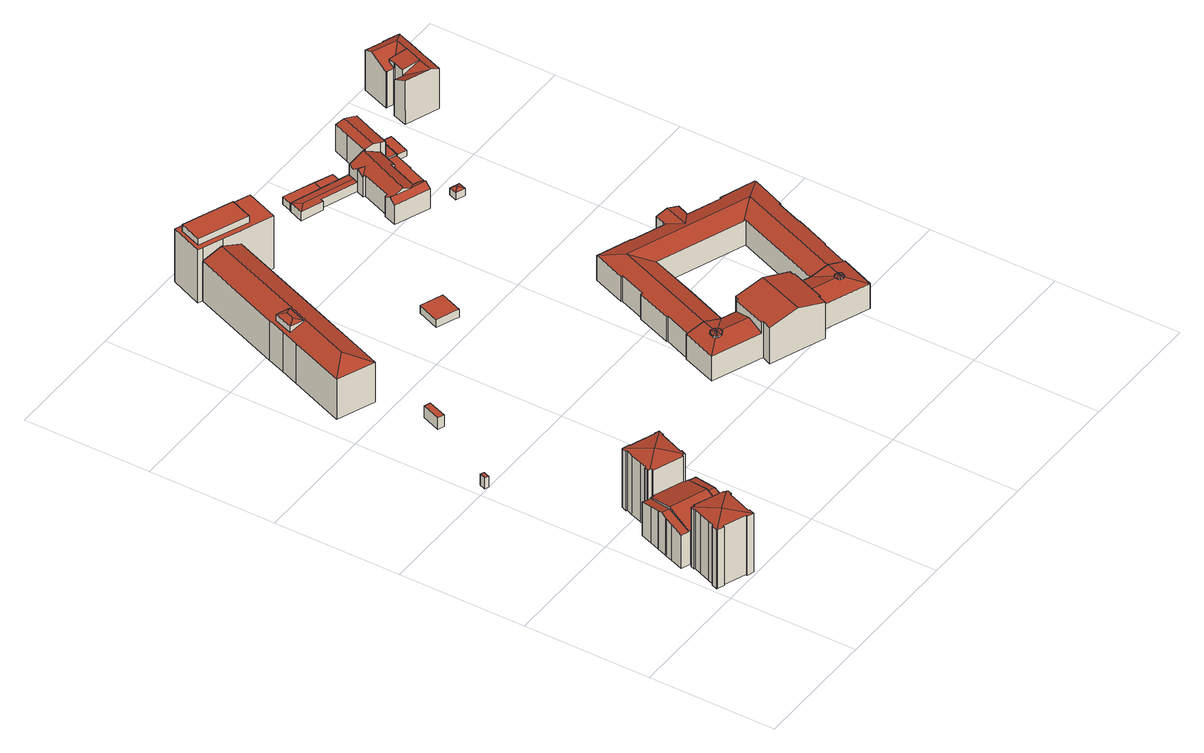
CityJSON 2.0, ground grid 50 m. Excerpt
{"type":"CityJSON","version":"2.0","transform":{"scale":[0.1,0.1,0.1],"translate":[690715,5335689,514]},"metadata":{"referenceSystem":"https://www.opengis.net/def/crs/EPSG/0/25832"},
"CityObjects":{
"building1":{"type":"Building","attributes":{"name":"Propyläen","Gemeindeschluessel":"09162000","HoeheDach":"542.910","HoeheGrund":"515.890","Methode":"2000","NiedrigsteTraufeDesGebaeudes":"530.305","Geometrietyp2DReferenz":"3000","function":"31001_9998","roofType":"3100","measuredHeight":27.02,"storeysAboveGround":2},"geometry":[{"type":"MultiSurface","lod":"2","boundaries":[[[0,1,2,3]],[[4,5,6,7]],[[8,9,10,11]],[[12,13,9,8,14,15,16]],[[17,12,16,18,19,20,21,22,23,24]],[[25,10,9,13,26]],[[27,28,29,30,5,4]],[[31,32,33,34]],[[35,36,37,38]],[[39,40,41,42]],[[43,44,45,46]],[[29,47,48,49,50,51,30]],[[52,53,54,55,56,57,58,59,60,61,62]],[[63,18,16,15]],[[64,65,32,31]],[[66,67,68,69]],[[62,70,71,72,73,74,68,67,75,76]],[[77,78,79,80]],[[81,82,40,39]],[[42,41,83,84]],[[85,43,46,86,87,77,80,88,89,90,91,63,15,14,8,11,92,93,94,95,96,97,98,99,100,101,102,103,104,105,106,107,108,109,110,111,64,31,34,112,113,114,66,69,115,116,117,118,119,120,121,122,123,124,35,38,125,126,127,128,0,3,129,130,131,132,133,28,27,4,7,134,135,136,81,39,42,84,137,138,139,140,141,142]],[[143,144,25,26,145]],[[69,68,74,115]],[[108,53,52,109]],[[137,146,147,138]],[[96,148,149,97]],[[50,150,79,78,151,152,45,44,153,51]],[[34,33,154,112]],[[84,83,146,137]],[[93,144,143,94]],[[103,58,57,104]],[[3,2,155,129]],[[80,79,150,88]],[[33,32,65,156,157,52,62,76,154]],[[62,61,158,159,160,161,70]],[[162,163,164,165,166,37,36]],[[138,147,167,139]],[[19,48,47,20]],[[21,20,47,29,28,133,132]],[[87,151,78,77]],[[109,52,157,110]],[[117,72,71,118]],[[145,26,13,12,17,168]],[[93,92,11,10,25,144]],[[95,94,143,145,168,148,96]],[[128,169,1,0]],[[107,54,53,108]],[[165,164,169,128,127,126]],[[131,22,21,132]],[[30,51,83,41,40,82,170,171,172,6,5]],[[46,45,152,86]],[[102,59,58,103]],[[161,160,173,174,122,121,120]],[[124,123,175,176,162,36,35]],[[101,60,59,102]],[[122,174,175,123]],[[163,177,155,2,1,169,164]],[[106,55,54,107]],[[136,170,82,81]],[[177,23,22,131,130,129,155]],[[140,178,179,141]],[[105,56,55,106]],[[110,157,156,111]],[[43,85,142,180,153,44]],[[89,88,150,50,49,90]],[[111,156,65,64]],[[7,6,172,134]],[[61,60,101,100,99,158]],[[139,167,178,140]],[[86,152,151,87]],[[173,160,159,181]],[[125,166,165,126]],[[115,74,73,116]],[[116,73,72,117]],[[134,172,171,135]],[[19,18,63,91,90,49,48]],[[38,37,166,125]],[[99,98,97,149,181,159,158]],[[141,179,180,142]],[[176,24,23,177,163,162]],[[114,75,67,66]],[[135,171,170,136]],[[51,153,180,179,178,167,147,146,83]],[[104,57,56,105]],[[175,174,173,181,149,148,168,17,24,176]],[[70,161,120,119,118,71]],[[154,76,75,114,113,112]]],"semantics":{"surfaces":[{"type":"WallSurface"},{"type":"RoofSurface"},{"type":"GroundSurface"}],"values":[0,0,0,0,1,1,0,0,0,0,0,1,1,0,0,0,1,0,0,0,2,1,0,0,0,0,1,0,0,0,0,0,0,1,1,1,0,0,0,0,0,0,0,0,0,0,0,0,0,1,0,0,0,0,0,0,1,0,0,0,0,0,0,0,0,0,0,0,0,0,0,0,0,0,0,0,0,0,0,0,0,0,1,0,1,0,0]}}]},
"building2":{"type":"Building","attributes":{"Gemeindeschluessel":"09162000","HoeheDach":"520.998","HoeheGrund":"516.109","Methode":"2000","NiedrigsteTraufeDesGebaeudes":"520.820","Geometrietyp2DReferenz":"3000","function":"51009_1610","roofType":"1000","measuredHeight":4.89},"geometry":[{"type":"MultiSurface","lod":"2","boundaries":[[[182,183,184,185]],[[182,185,186,187]],[[186,188,189,187]],[[185,184,188,186]],[[187,189,183,182]],[[189,188,184,183]]],"semantics":{"surfaces":[{"type":"WallSurface"},{"type":"GroundSurface"},{"type":"RoofSurface"}],"values":[0,1,0,0,0,2]}}]},
"building3":{"type":"Building","attributes":{"Gemeindeschluessel":"09162000","HoeheDach":"521.030","HoeheGrund":"516.129","Methode":"2000","NiedrigsteTraufeDesGebaeudes":"521.030","Geometrietyp2DReferenz":"3000","function":"51009_1610","roofType":"1000","measuredHeight":4.9},"geometry":[{"type":"MultiSurface","lod":"2","boundaries":[[[190,191,192,193]],[[194,195,196,197]],[[196,195,192,191]],[[193,192,195,194]],[[190,193,194,197]],[[197,196,191,190]]],"semantics":{"surfaces":[{"type":"WallSurface"},{"type":"RoofSurface"},{"type":"GroundSurface"}],"values":[0,0,1,0,2,0]}}]},
"building4":{"type":"Building","attributes":{"name":"Museum der Geologischen Staatssammlung, Geologisches Museum München","Gemeindeschluessel":"09162000","HoeheDach":"536.370","HoeheGrund":"515.289","Methode":"2000","NiedrigsteTraufeDesGebaeudes":"532.461","Geometrietyp2DReferenz":"3000","function":"31001_3000","roofType":"3100","measuredHeight":21.08,"storeysAboveGround":4},"geometry":[{"type":"MultiSurface","lod":"2","boundaries":[[[198,199,200,201]],[[202,203,204,205]],[[206,207,208,209,210,211,212,213,214]],[[215,216,201,217]],[[216,198,201]],[[203,218,219,220,221,204]],[[219,222,223,224,225,220]],[[226,210,209,227]],[[211,210,226,228,229,230]],[[231,206,202,205]],[[206,214,202]],[[216,232,199,198]],[[231,233,234,227,209,208,207,206]],[[214,213,212,211,230,223,222,219,218,203,202],[235,236,215,217]],[[199,232,200]],[[236,232,216,215]],[[217,201,200,235]],[[234,233,231,205,204,221,220,225,224,229,228,226,227]],[[235,200,232,236]],[[224,223,230,229]]],"semantics":{"surfaces":[{"type":"RoofSurface"},{"type":"WallSurface"},{"type":"GroundSurface"}],"values":[0,1,0,1,0,1,1,1,1,1,0,0,1,0,0,1,1,2,1,1]}}]},
"building5":{"type":"Building","attributes":{"Gemeindeschluessel":"09162000","HoeheDach":"519.123","HoeheGrund":"515.660","Methode":"1000","NiedrigsteTraufeDesGebaeudes":"519.123","Geometrietyp2DReferenz":"3000","function":"31001_2523","roofType":"1000","measuredHeight":3.46},"geometry":[{"type":"MultiSurface","lod":"2","boundaries":[[[237,238,239,240]],[[241,242,238,237]],[[243,240,239,244,245,246]],[[244,239,238,242,247,245]],[[246,245,247,248]],[[248,247,242,241]],[[246,248,241,237,240,243]]],"semantics":{"surfaces":[{"type":"WallSurface"},{"type":"RoofSurface"},{"type":"GroundSurface"}],"values":[0,0,0,1,0,0,2]}}]},
"building6":{"type":"Building","attributes":{"Gemeindeschluessel":"09162000","HoeheDach":"541.040","HoeheGrund":"515.289","Methode":"2000","NiedrigsteTraufeDesGebaeudes":"538.190","Geometrietyp2DReferenz":"3000","function":"31001_3020","roofType":"1000","measuredHeight":25.75,"storeysAboveGround":5},"geometry":[{"type":"MultiSurface","lod":"2","boundaries":[[[249,250,251,252]],[[253,254,250,249]],[[255,256,257,258]],[[259,260,261,262,258,257]],[[252,251,263,264]],[[265,266,227,226,229,255,258,262,261]],[[267,268,269,270,271,260,259,257,256],[249,252,264,253]],[[229,267,256,255]],[[261,260,271,265]],[[226,268,267,229]],[[263,251,250,254]],[[264,263,254,253]],[[227,266,265,271,270,269,268,226]]],"semantics":{"surfaces":[{"type":"WallSurface"},{"type":"GroundSurface"},{"type":"RoofSurface"}],"values":[0,0,0,0,0,1,2,0,0,0,2,0,0]}}]},
"building7":{"type":"Building","attributes":{"name":"Glyptothek","Gemeindeschluessel":"09162000","HoeheDach":"534.680","HoeheGrund":"516.068","Methode":"2000","NiedrigsteTraufeDesGebaeudes":"526.784","Geometrietyp2DReferenz":"3000","function":"31001_3000","roofType":"3100","measuredHeight":18.61,"storeysAboveGround":1},"geometry":[{"type":"MultiSurface","lod":"2","boundaries":[[[272,273,274,275,276,277]],[[278,279,280,281]],[[282,283,284,285]],[[286,287,288,289,290]],[[291,292,293,294]],[[295,296,297]],[[298,299,300,301]],[[286,297,287]],[[287,302,303,304,288]],[[305,306,292,291]],[[307,308,286,290]],[[302,297,296]],[[309,310,311,312,313,314,305,291,315]],[[292,297,293]],[[306,297,292]],[[316,317,318,319,320]],[[321,322,323,324,325]],[[326,327,279,278]],[[328,327,326,329,330]],[[309,331,332,333,334,310]],[[335,336,337,338,339,340]],[[341,342,343]],[[322,343,342]],[[297,308,293]],[[313,296,295,314]],[[311,344,345,304,303,312]],[[335,340,299,298]],[[346,342,341,347]],[[348,329,326,278,281,349,319,318]],[[350,351,352,353]],[[294,293,308,307]],[[354,301,300,348,318,317,355]],[[347,341,328,330]],[[322,342,346,356,323]],[[328,341,343]],[[277,276,333,332]],[[287,297,302]],[[357,285,284,358,345]],[[275,359,360,361,362,334,333,276]],[[363,357,345,344,362,361]],[[279,343,280]],[[321,343,322]],[[354,273,272,277,332,331,282,285,357,363,364,365,366,350,353,336,335,298,301]],[[280,321,325,349,281]],[[348,300,299,340,339,356,346,347,330,329]],[[366,367,351,350]],[[363,361,360,364]],[[316,352,351,367,368,359,275,274,355,317]],[[334,362,344,311,310]],[[314,295,306,305]],[[291,294,307,290,289,358,284,283,315]],[[336,353,352,316,320,337]],[[280,343,321]],[[328,343,327]],[[365,368,367,366]],[[297,286,308]],[[365,364,360,359,368]],[[349,325,324,338,337,320,319]],[[324,323,356,339,338]],[[302,296,313,312,303]],[[354,355,274,273]],[[288,304,345,358,289]],[[295,297,306]],[[327,343,279]],[[315,283,282,331,309]]],"semantics":{"surfaces":[{"type":"WallSurface"},{"type":"RoofSurface"},{"type":"GroundSurface"}],"values":[0,0,0,0,0,1,0,1,0,0,0,1,1,1,1,0,0,0,0,0,0,1,1,1,0,1,0,0,1,0,0,0,0,0,1,0,1,0,1,0,1,1,2,0,1,0,0,1,0,0,1,0,1,1,0,1,0,1,1,0,0,1,1,1,0]}}]},
"building8":{"type":"Building","attributes":{"Gemeindeschluessel":"09162000","HoeheDach":"528.850","HoeheGrund":"516.138","Methode":"2000","NiedrigsteTraufeDesGebaeudes":"526.683","Geometrietyp2DReferenz":"3000","function":"31001_3000","roofType":"3100","measuredHeight":12.71,"storeysAboveGround":1},"geometry":[{"type":"MultiSurface","lod":"2","boundaries":[[[369,370,345,357]],[[371,372,373,374,375,376,335,336,377,378,369,357,285,379,380,381,382,383,384,385,386,387,388,389,390,391,392,393,394,395,396]],[[285,357,345,358,284]],[[382,397,398,383]],[[399,389,388,400,401]],[[383,398,402,384]],[[403,404,396,395]],[[394,405,403,395]],[[406,405,394,393]],[[373,407,408,374]],[[381,409,397,382]],[[410,400,388,387]],[[372,411,407,373]],[[374,408,412,375]],[[391,390,413,414,415]],[[285,284,416,379]],[[389,399,413,390]],[[371,417,411,372]],[[340,418,412,408,407,411,417,419,420,421]],[[379,416,422,380]],[[421,420,423,424,337]],[[380,422,409,381]],[[425,406,393,392,426]],[[420,427,428,423]],[[336,335,340,421,337]],[[377,424,423,428,378]],[[386,429,410,387]],[[385,384,402,430,431]],[[404,419,417,371,396]],[[391,415,426,392]],[[358,427,430,402,398,397,409,422,416,284]],[[376,418,340,335]],[[432,414,413,399,401]],[[345,370,428,427,358]],[[385,431,429,386]],[[336,337,424,377]],[[375,412,418,376]],[[432,425,426,415,414]],[[420,419,404,403,405,406,425,432,401,400,410,429,431,430,427]],[[378,428,370,369]]],"semantics":{"surfaces":[{"type":"WallSurface"},{"type":"GroundSurface"},{"type":"RoofSurface"}],"values":[0,1,0,0,0,0,0,0,0,0,0,0,0,0,0,0,0,0,2,0,2,0,0,2,0,0,0,0,0,0,2,0,2,2,0,0,0,2,2,0]}}]},
"building9":{"type":"Building","attributes":{"Gemeindeschluessel":"09162000","HoeheDach":"518.259","HoeheGrund":"515.140","Methode":"1000","NiedrigsteTraufeDesGebaeudes":"518.259","Geometrietyp2DReferenz":"3000","function":"51009_1610","roofType":"1000","measuredHeight":3.12},"geometry":[{"type":"MultiSurface","lod":"2","boundaries":[[[433,434,435,436,437,438]],[[439,440,441,442,443,444]],[[440,439,434,433,438,441]],[[443,436,435,444]],[[438,437,436,443,442,441]],[[444,435,434,439]]],"semantics":{"surfaces":[{"type":"RoofSurface"},{"type":"GroundSurface"},{"type":"WallSurface"}],"values":[0,1,2,2,2,2]}}]},
"building10":{"type":"Building","attributes":{"Gemeindeschluessel":"09162000","HoeheDach":"519.023","HoeheGrund":"514.929","Methode":"1000","NiedrigsteTraufeDesGebaeudes":"518.718","Geometrietyp2DReferenz":"3000","function":"31001_9998","roofType":"3200","measuredHeight":4.09},"geometry":[{"type":"MultiSurface","lod":"2","boundaries":[[[445,446,447,448]],[[449,450,451,452]],[[453,454,455,456]],[[457,454,447]],[[449,452,445,448,453,456,458]],[[453,448,447,454]],[[452,451,446,445]],[[449,458,459,460,450]],[[456,455,459,458]],[[446,451,450,460,457,447]],[[457,460,459,455,454]]],"semantics":{"surfaces":[{"type":"WallSurface"},{"type":"RoofSurface"},{"type":"GroundSurface"}],"values":[0,0,0,1,2,0,0,0,0,1,1]}}]},
"building11":{"type":"Building","attributes":{"Gemeindeschluessel":"09162000","HoeheDach":"518.257","HoeheGrund":"515.140","Methode":"1000","NiedrigsteTraufeDesGebaeudes":"518.257","Geometrietyp2DReferenz":"3000","function":"51009_1610","roofType":"1000","measuredHeight":3.12},"geometry":[{"type":"MultiSurface","lod":"2","boundaries":[[[461,462,463,464]],[[465,462,461,466,444,435]],[[464,463,434,439]],[[464,439,444,466,461]],[[434,435,444,439]],[[463,462,465,435,434]]],"semantics":{"surfaces":[{"type":"WallSurface"},{"type":"GroundSurface"},{"type":"RoofSurface"}],"values":[0,0,0,1,0,2]}}]},
"building12":{"type":"Building","attributes":{"Gemeindeschluessel":"09162000","HoeheDach":"526.450","HoeheGrund":"514.753","Methode":"2000","NiedrigsteTraufeDesGebaeudes":"522.415","Geometrietyp2DReferenz":"3000","function":"31001_1000","roofType":"3100","measuredHeight":11.7,"storeysAboveGround":2},"geometry":[{"type":"MultiSurface","lod":"2","boundaries":[[[467,468,469,470,471,472,473,474,475,476,477,478,479,480,481,482]],[[483,484,485]],[[470,469,486,487]],[[484,483,488,489,490,491]],[[480,492,493,481]],[[469,468,494,486]],[[495,496,497,498,499,500,501,502,483,485,503,504]],[[495,504,479,478,505]],[[474,501,500,475]],[[488,502,501,474,473,489]],[[472,471,506,491,490]],[[496,495,505,507]],[[468,467,508,494]],[[476,499,498,477]],[[467,482,509,508]],[[472,490,489,473]],[[483,502,488]],[[480,479,504,503,492]],[[486,494,508,509,493,492,503,485,484,487]],[[482,481,493,509]],[[506,471,470,487]],[[506,487,484,491]],[[478,477,498,497,507,505]],[[500,499,476,475]],[[496,507,497]]],"semantics":{"surfaces":[{"type":"GroundSurface"},{"type":"WallSurface"},{"type":"RoofSurface"}],"values":[0,1,1,2,1,1,2,1,1,1,1,2,1,1,1,1,2,1,2,1,1,2,1,1,2]}}]},
"building13":{"type":"Building","attributes":{"Gemeindeschluessel":"09162000","HoeheDach":"519.330","HoeheGrund":"515.295","Methode":"2000","NiedrigsteTraufeDesGebaeudes":"518.147","Geometrietyp2DReferenz":"3000","function":"31001_2000","roofType":"3500","measuredHeight":4.04},"geometry":[{"type":"MultiSurface","lod":"2","boundaries":[[[510,511,512]],[[513,514,515,516]],[[513,516,517,518,511]],[[515,519,517,516]],[[513,511,510,514]],[[514,510,519,515]],[[512,518,517,519]],[[512,511,518]],[[510,512,519]]],"semantics":{"surfaces":[{"type":"RoofSurface"},{"type":"GroundSurface"},{"type":"WallSurface"}],"values":[0,1,2,2,2,2,0,0,0]}}]},
"building14":{"type":"Building","attributes":{"Gemeindeschluessel":"09162000","HoeheDach":"518.000","HoeheGrund":"514.902","Methode":"2000","NiedrigsteTraufeDesGebaeudes":"518.000","Geometrietyp2DReferenz":"3000","function":"31001_9998","roofType":"1000","measuredHeight":3.1},"geometry":[{"type":"MultiSurface","lod":"2","boundaries":[[[520,521,522,523,524,525,526,527,528,529]],[[530,525,524,531]],[[532,521,520,533]],[[534,527,526,535]],[[535,526,525,530]],[[533,520,529,536]],[[537,523,522,538]],[[536,539,534,535,530,531,537,538,532,533]],[[538,522,521,532]],[[539,528,527,534]],[[531,524,523,537]],[[536,529,528,539]]],"semantics":{"surfaces":[{"type":"RoofSurface"},{"type":"WallSurface"},{"type":"GroundSurface"}],"values":[0,1,1,1,1,1,1,2,1,1,1,1]}}]},
"building15":{"type":"Building","attributes":{"Gemeindeschluessel":"09162000","HoeheDach":"527.460","HoeheGrund":"515.128","Methode":"2000","NiedrigsteTraufeDesGebaeudes":"526.123","Geometrietyp2DReferenz":"3000","function":"31001_2000","roofType":"3100","measuredHeight":12.33,"storeysAboveGround":3},"geometry":[{"type":"MultiSurface","lod":"2","boundaries":[[[540,541,542,543]],[[543,542,544,545]],[[546,547,548,549]],[[550,551,540,543,545,552,546,549]],[[553,554,555,556,548,547]],[[549,548,556,550]],[[544,542,541,557,555,554]],[[551,557,541,540]],[[552,553,547,546]],[[545,544,554,553,552]],[[550,556,555,557,551]]],"semantics":{"surfaces":[{"type":"WallSurface"},{"type":"GroundSurface"},{"type":"RoofSurface"}],"values":[0,0,0,1,2,0,2,0,0,0,0]}}]},
"building16":{"type":"Building","attributes":{"Gemeindeschluessel":"09162000","HoeheDach":"518.580","HoeheGrund":"515.227","Methode":"2000","NiedrigsteTraufeDesGebaeudes":"518.580","Geometrietyp2DReferenz":"3000","function":"31001_2000","roofType":"1000","measuredHeight":3.35},"geometry":[{"type":"MultiSurface","lod":"2","boundaries":[[[558,559,560,561]],[[562,563,564,565]],[[563,560,559,564]],[[562,561,560,563]],[[565,558,561,562]],[[564,559,558,565]]],"semantics":{"surfaces":[{"type":"RoofSurface"},{"type":"GroundSurface"},{"type":"WallSurface"}],"values":[0,1,2,2,2,2]}}]},
"building17":{"type":"Building","attributes":{"Gemeindeschluessel":"09162000","HoeheDach":"517.650","HoeheGrund":"515.153","Methode":"1000","NiedrigsteTraufeDesGebaeudes":"517.650","Geometrietyp2DReferenz":"3000","function":"31001_2000","roofType":"1000","measuredHeight":2.5,"storeysAboveGround":1},"geometry":[{"type":"MultiSurface","lod":"2","boundaries":[[[566,567,568,569]],[[570,571,572,573,566,569]],[[572,574,575,573]],[[573,575,567,566]],[[571,576,574,572]],[[570,577,576,571]],[[569,568,577,570]],[[568,567,575,574,576,577]]],"semantics":{"surfaces":[{"type":"WallSurface"},{"type":"GroundSurface"},{"type":"RoofSurface"}],"values":[0,1,0,0,0,0,0,2]}}]},
"building18":{"type":"Building","attributes":{"Gemeindeschluessel":"09162000","HoeheDach":"533.841","HoeheGrund":"515.035","Methode":"2000","NiedrigsteTraufeDesGebaeudes":"530.473","Geometrietyp2DReferenz":"3000","function":"31001_3020","roofType":"3100","measuredHeight":18.81,"storeysAboveGround":5},"geometry":[{"type":"MultiSurface","lod":"2","boundaries":[[[578,579,580,581]],[[581,580,582,583]],[[584,582,580,579,585,586]],[[587,588,589,590,591,592]],[[593,594,595,596,597]],[[598,590,589,599,600,601]],[[602,603,604,605]],[[606,605,604,607,608]],[[609,610,611,612]],[[613,614,615,616]],[[600,599,617]],[[618,619,608,607,620,597,596,621,622,611,610]],[[622,623,612,611]],[[593,597,620,601,600,624,615,614,625,626]],[[591,590,598,627]],[[588,628,584,586,617,599,589]],[[629,626,625,630]],[[587,592,631,632]],[[618,633,634,635,619]],[[636,621,596,595]],[[584,628,583,582]],[[594,629,630,613,616,578,581,583,628,588,587,632,602,605,606,635,634,633,609,612,623,636,595]],[[598,601,637,627]],[[633,618,610,609]],[[623,622,621,636]],[[603,631,592,591,627,637,620,607,604]],[[606,608,619,635]],[[601,620,637]],[[630,625,614,613]],[[632,631,603,602]],[[594,593,626,629]],[[616,615,624,585,579,578]],[[585,624,600,617,586]]],"semantics":{"surfaces":[{"type":"WallSurface"},{"type":"RoofSurface"},{"type":"GroundSurface"}],"values":[0,0,1,0,0,1,0,0,0,0,0,1,0,1,0,0,0,0,0,0,0,2,0,0,0,1,0,1,0,0,0,0,1]}}]}
},
"vertices":[
[78,340,19],[78,340,184],[92,376,175],[92,376,19],[145,422,19],[145,422,274],[148,429,274],[148,429,19],[316,343,19],[316,343,165],[284,261,186],[284,261,19],[287,354,167],[287,354,165],[287,354,19],[283,356,19],[283,356,167],[247,253,200],[271,361,167],[273,365,166],[156,409,166],[154,405,167],[145,408,167],[140,410,167],[101,308,199],[277,242,191],[247,253,191],[152,419,19],[158,416,19],[158,416,276],[152,419,276],[35,47,19],[35,47,274],[10,57,274],[10,57,19],[33,218,19],[33,218,163],[51,267,176],[51,267,19],[193,537,19],[193,537,275],[189,538,274],[189,538,19],[333,484,19],[333,484,275],[329,485,276],[329,485,19],[156,409,274],[273,365,274],[276,372,275],[285,368,275],[243,460,289],[149,3,274],[156,23,274],[152,26,275],[164,56,275],[182,102,275],[191,126,275],[196,124,274],[199,133,274],[202,140,274],[197,143,275],[105,102,284],[271,361,19],[36,51,19],[36,51,275],[21,83,19],[21,83,275],[30,106,275],[30,106,19],[63,195,275],[61,196,275],[55,179,275],[58,177,275],[47,149,275],[17,84,275],[7,59,275],[290,388,19],[290,388,276],[295,386,275],[295,386,19],[183,512,19],[183,512,275],[198,560,274],[198,560,19],[341,503,19],[319,462,19],[301,416,19],[287,367,19],[285,368,19],[276,372,19],[273,365,19],[277,242,19],[270,224,19],[237,139,19],[207,150,19],[202,152,19],[193,155,19],[192,151,19],[190,145,19],[197,143,19],[202,140,19],[199,133,19],[196,124,19],[191,126,19],[182,102,19],[164,56,19],[152,26,19],[156,23,19],[149,3,19],[123,13,19],[125,17,19],[7,58,19],[7,59,19],[17,84,19],[47,149,19],[58,177,19],[55,179,19],[61,196,19],[63,195,19],[74,190,19],[76,196,19],[77,200,19],[67,204,19],[62,206,19],[61,295,19],[63,301,19],[71,320,19],[77,338,19],[109,422,19],[140,410,19],[145,408,19],[154,405,19],[156,409,19],[152,441,19],[156,440,19],[166,467,19],[225,550,19],[223,547,19],[251,537,19],[323,510,19],[325,513,19],[342,506,19],[237,139,165],[270,224,186],[207,150,165],[225,550,274],[223,547,275],[202,152,167],[193,155,167],[287,367,275],[301,416,276],[319,462,276],[341,503,275],[7,58,274],[109,422,163],[125,17,275],[123,13,274],[190,145,275],[192,151,274],[76,196,274],[74,190,275],[62,206,163],[101,308,189],[71,320,189],[63,301,184],[61,295,183],[251,537,275],[207,150,167],[77,338,184],[166,467,275],[156,440,275],[152,441,274],[76,196,166],[77,200,167],[67,204,167],[62,206,167],[140,410,163],[323,510,275],[325,513,274],[342,506,274],[192,151,166],
[24,998,21],[24,998,70],[33,1022,70],[33,1022,21],[49,1016,21],[40,992,21],[49,1016,68],[40,992,68],
[203,1301,21],[203,1301,70],[231,1375,70],[231,1375,21],[257,1366,21],[257,1366,70],[229,1292,70],[229,1292,21],
[225,1896,224],[236,1926,224],[219,1959,216],[190,1884,216],[71,1621,185],[156,1837,185],[156,1837,13],[71,1621,13],[219,1562,185],[324,1830,185],[353,1905,185],[499,2280,185],[429,2308,212],[425,2310,214],[279,1935,214],[250,1860,214],[174,1666,214],[242,1863,211],[242,1863,216],[190,1884,190],[176,1889,185],[183,1907,185],[183,1907,13],[176,1889,13],[205,1964,185],[211,1978,185],[211,1978,13],[205,1964,13],[429,2308,13],[499,2280,13],[425,2310,13],[352,2339,13],[352,2339,185],[219,1562,13],[271,1938,216],[324,1830,13],[353,1905,13],[219,1959,190],[271,1938,211],
[762,1612,17],[762,1612,51],[744,1567,51],[744,1567,17],[779,1655,17],[779,1655,51],[728,1574,17],[728,1574,51],[656,1602,51],[656,1602,17],[691,1689,51],[691,1689,17],
[391,2446,242],[391,2446,270],[586,2369,270],[586,2369,242],[357,2359,242],[357,2359,270],[334,2346,13],[334,2346,242],[386,2473,242],[386,2473,13],[594,2391,242],[675,2359,242],[675,2359,13],[594,2391,13],[551,2282,270],[551,2282,242],[625,2231,13],[544,2263,13],[352,2339,242],[429,2308,242],[499,2280,242],[544,2263,242],[625,2231,242],
[1208,514,21],[1315,473,21],[1315,473,177],[1209,514,207],[1101,556,177],[1101,556,21],[1474,517,145],[1474,517,149],[1470,527,149],[1470,527,147],[970,806,21],[970,806,128],[974,805,129],[974,805,21],[1010,736,149],[1030,728,149],[1030,728,145],[1019,732,149],[1010,736,146],[992,703,144],[992,703,149],[990,710,149],[990,710,143],[1013,691,149],[1029,698,149],[1010,712,158],[1582,568,21],[1582,568,130],[1528,433,130],[1528,433,21],[1035,714,149],[1035,714,146],[1032,721,144],[996,697,143],[996,697,149],[998,730,143],[998,730,149],[918,670,128],[1111,595,128],[1137,663,149],[1031,705,149],[1029,698,147],[1013,691,143],[918,671,128],[1387,643,176],[1336,508,176],[1336,508,130],[1362,576,149],[1387,643,131],[1475,541,149],[1486,547,149],[1486,547,146],[1481,544,145],[1475,541,146],[1488,512,145],[1488,512,149],[1499,515,149],[1494,514,146],[1499,515,145],[918,670,21],[1116,593,21],[1116,593,177],[1111,595,176],[1578,570,21],[1448,620,21],[1448,620,130],[1450,619,130],[1515,594,149],[1578,570,131],[1505,532,149],[1501,541,149],[1487,529,158],[1162,730,128],[1104,753,128],[1501,541,147],[1505,532,145],[1527,433,130],[1472,533,149],[1381,646,21],[1381,646,178],[1383,645,177],[1383,645,21],[1330,510,21],[1330,510,177],[1495,543,149],[1104,753,21],[1037,779,149],[1280,701,207],[1177,742,178],[1170,727,178],[1162,730,176],[1170,727,21],[1177,742,21],[1281,701,21],[1386,660,21],[1386,660,178],[1281,701,207],
[1166,912,21],[1166,912,128],[1720,915,21],[1714,917,21],[1674,813,21],[1677,811,21],[1623,673,21],[1619,673,21],[1583,965,21],[1236,1098,21],[1015,909,21],[1011,911,21],[1064,1049,21],[1069,1047,21],[1109,1151,21],[1105,1153,21],[1156,1284,21],[1288,1235,21],[1287,1231,21],[1419,1180,21],[1423,1191,21],[1437,1229,21],[1524,1196,21],[1509,1158,21],[1504,1147,21],[1635,1098,21],[1638,1104,21],[1777,1055,21],[1069,1047,130],[1109,1151,130],[1423,1191,129],[1419,1180,130],[1420,1184,129],[1105,1153,128],[1638,1104,128],[1777,1055,127],[1635,1098,129],[1504,1147,130],[1674,813,131],[1677,811,130],[1064,1049,128],[1287,1231,129],[1714,917,131],[1623,673,130],[1437,1229,129],[1480,1212,144],[1524,1196,128],[1015,909,129],[1720,915,129],[1619,673,131],[1775,1049,129],[1676,1009,149],[1514,594,149],[1011,911,128],[1575,968,128],[1583,965,130],[1506,1151,128],[1509,1158,128],[1196,1191,149],[1236,1098,128],[1288,1235,128],[1156,1283,129],[1156,1284,128],[1443,1116,144],
[969,2332,43],[1035,2308,43],[1050,2345,43],[929,2394,43],[914,2354,43],[913,2352,43],[1035,2308,11],[969,2332,11],[913,2352,11],[914,2354,11],[929,2394,11],[1050,2345,11],
[979,2264,9],[979,2264,47],[891,2295,47],[891,2295,9],[1124,2222,9],[1124,2222,48],[982,2274,48],[982,2274,9],[912,2351,9],[912,2351,47],[1144,2268,47],[1144,2268,9],[930,2313,50],[1143,2266,9],[1143,2266,47],[1132,2240,50],
[1121,2317,11],[1121,2317,43],[1107,2282,43],[1107,2282,11],[1064,2340,43],[1064,2340,11],
[1233,2142,8],[1218,2148,8],[1188,2070,8],[1173,2031,8],[1203,2019,8],[1183,1968,8],[1046,2021,8],[1066,2072,8],[1073,2069,8],[1119,2187,8],[1112,2190,8],[1124,2222,8],[1143,2266,8],[1201,2244,8],[1205,2242,8],[1263,2218,8],[1077,2038,108],[1134,2015,108],[1105,2026,125],[1188,2070,92],[1173,2031,91],[1056,2046,108],[1046,2021,92],[1183,1968,92],[1193,1993,108],[1201,2244,123],[1205,2242,120],[1218,2148,93],[1132,2240,91],[1150,2205,108],[1113,2192,92],[1112,2190,92],[1119,2187,96],[1073,2069,99],[1066,2072,94],[1064,2067,94],[1198,2245,125],[1143,2266,92],[1124,2222,104],[1203,2019,91],[1122,2216,108],[1233,2142,84],[1263,2218,85],
[1300,1904,42],[1313,1936,42],[1287,1927,53],[1313,1936,13],[1300,1904,13],[1262,1918,13],[1275,1950,13],[1275,1950,41],[1275,1950,42],[1262,1918,42],
[1262,2043,40],[1292,2118,40],[1294,2118,40],[1324,2195,40],[1323,2195,40],[1282,2211,40],[1263,2218,40],[1233,2142,40],[1218,2148,40],[1188,2070,40],[1282,2211,9],[1323,2195,9],[1292,2118,9],[1262,2043,9],[1233,2142,9],[1263,2218,9],[1188,2070,9],[1324,2195,9],[1294,2118,9],[1218,2148,9],
[1306,2273,11],[1306,2273,121],[1282,2211,121],[1282,2211,11],[1263,2218,127],[1263,2218,11],[1201,2244,11],[1201,2244,125],[1237,2335,125],[1237,2335,11],[1262,2398,11],[1344,2367,11],[1205,2242,11],[1205,2242,126],[1235,2230,135],[1296,2385,135],[1262,2398,125],[1344,2367,121],
[1323,2195,46],[1348,2257,46],[1306,2273,46],[1282,2211,46],[1282,2211,12],[1306,2273,12],[1348,2257,12],[1323,2195,12],
[1398,2254,11],[1398,2254,36],[1369,2182,36],[1369,2182,11],[1334,2196,11],[1363,2268,11],[1368,2280,11],[1403,2266,11],[1368,2280,36],[1403,2266,36],[1363,2268,36],[1334,2196,36],
[1507,2279,10],[1507,2279,198],[1528,2335,165],[1528,2335,10],[1530,2334,165],[1530,2334,10],[1561,2322,165],[1605,2242,198],[1562,2323,165],[1575,2369,10],[1579,2367,10],[1579,2367,189],[1577,2368,189],[1577,2368,165],[1575,2369,165],[1697,2375,183],[1697,2375,10],[1722,2440,10],[1722,2440,183],[1721,2439,183],[1587,2394,189],[1562,2324,189],[1629,2299,198],[1655,2368,198],[1548,2379,10],[1548,2379,165],[1546,2380,165],[1546,2380,10],[1588,2490,10],[1575,2456,198],[1588,2490,183],[1657,2464,10],[1657,2464,183],[1657,2465,183],[1657,2465,10],[1666,2294,10],[1666,2294,183],[1641,2229,183],[1641,2229,10],[1562,2324,165],[1618,2479,183],[1593,2488,183],[1674,2419,198],[1716,2442,183],[1716,2443,183],[1716,2443,10],[1607,2242,198],[1665,2294,184],[1696,2375,184],[1587,2394,176],[1561,2322,10],[1696,2375,10],[1665,2294,10],[1551,2378,165],[1551,2378,10],[1618,2479,10],[1605,2484,10],[1593,2488,10],[1716,2442,10],[1608,2386,176]
]}
